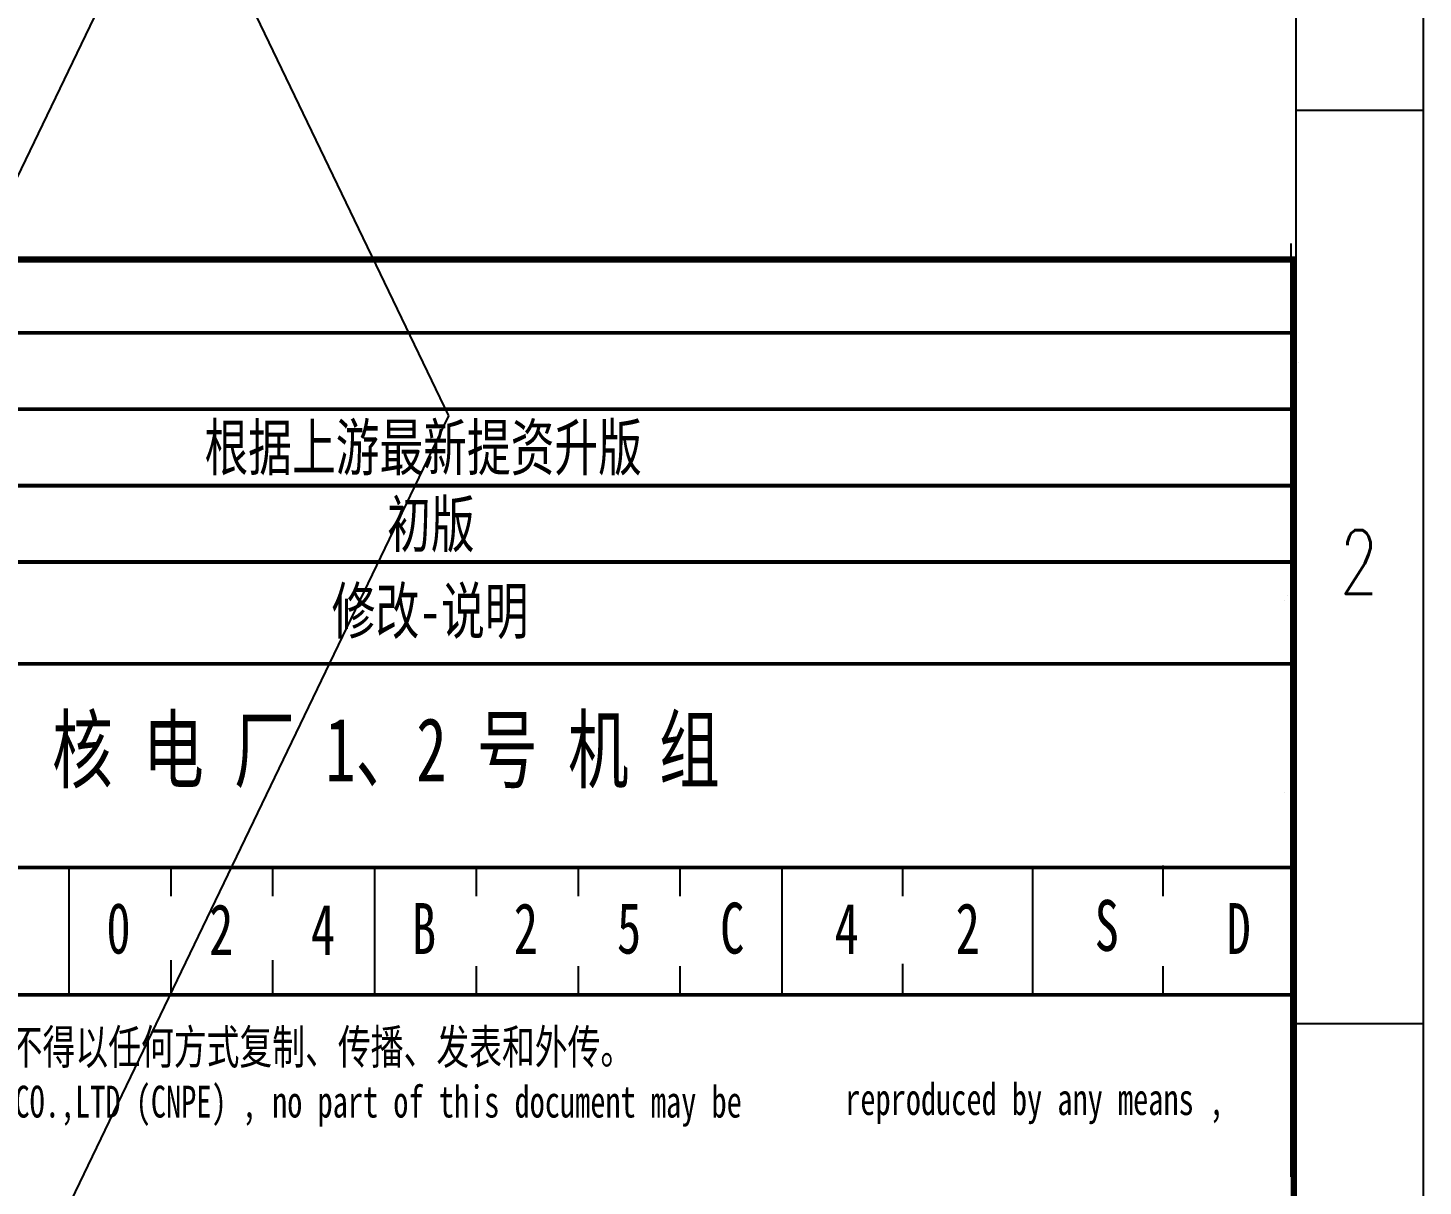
# Model space of a CAD drawing. Extents: x -383207 to 558143, y -95136 to 11777.
# Drawn here: x 552663 to 558143, y -87227 to -82679 of the extents above; entities that cross this region are included whole.
import ezdxf
from ezdxf.enums import TextEntityAlignment as Align

# ---------------------------------------------------------------- set-up
doc = ezdxf.new("R2010")
doc.units = 0
doc.linetypes.add('CONTINOUS', pattern=[0])
doc.layers.get('0').update_dxf_attribs({"linetype": 'CONTINUOUS'})
doc.layers.add('1', color=7, linetype='CONTINUOUS')
doc.layers.add('图框', color=4, linetype='CONTINOUS')
doc.styles.add('HZ', font='TXT.shx', dxfattribs={"width": 0.7, "bigfont": 'hz.shx'})
doc.styles.add('宋体', font='', dxfattribs={"width": 0.7})
doc.styles.get('宋体').set_extended_font_data('SimSun')

msp = doc.modelspace()

# ---------------------------------------------------------------- linework, layer by layer
at = {"elevation": 0}
msp.add_lwpolyline([(516093.5, -60976.4), (558143.5, -60976.4), (558143.5, -90676.4), (516093.5, -90676.4)], close=True, dxfattribs=at)
for points in [[(554252.4, -79876.7), (552434.9, -76102.5), (548350.9, -75170.4), (545075.8, -77782.2), (545075.8, -81971.2), (548350.9, -84583), (552434.9, -83650.8)], [(554317.1, -84202.5), (552499.5, -80428.4), (548415.6, -79496.2), (545140.5, -82108), (545140.5, -86297), (548415.6, -88908.8), (552499.5, -87976.7)]]:
    msp.add_lwpolyline(points, close=True)
at = {"layer": '1', "color": 2}
for p, q in [((557625.6, -87190.9, 0), (557625.6, -83525.7, 0)), ((557635.5, -87173.6, 0), (557635.5, -83588.2, 0)), ((557652.4, -83992.8, 0), (557652.4, -83992.8, 0)), ((557652.4, -83992.8, 0), (557652.4, -83992.8, 0)), ((557652.4, -83992.8, 0), (557652.4, -83992.8, 0)), ((557652.4, -83992.8, 0), (557652.4, -83992.8, 0)), ((557599.3, -84925.7, 0), (557599.3, -84925.7, 0)), ((557599.3, -84925.7, 0), (557599.3, -84925.7, 0)), ((557599.3, -84925.7, 0), (557599.3, -84925.7, 0)), ((557599.3, -84925.7, 0), (557599.3, -84925.7, 0)), ((557609.2, -84908.4, 0), (557609.2, -84908.4, 0)), ((557609.2, -84908.4, 0), (557609.2, -84908.4, 0)), ((557609.2, -84908.4, 0), (557609.2, -84908.4, 0)), ((557609.2, -84908.4, 0), (557609.2, -84908.4, 0)), ((557600.8, -85681.6, 0), (557600.8, -85681.6, 0)), ((557600.8, -85681.6, 0), (557600.8, -85681.6, 0)), ((557600.8, -85681.6, 0), (557600.8, -85681.6, 0)), ((557600.8, -85681.6, 0), (557600.8, -85681.6, 0)), ((552825.6, -86476.4, 0), (552825.6, -85976.4, 0)), ((553225.6, -86088.2, 0), (553225.6, -85976.4, 0)), ((553625.6, -86088.2, 0), (553625.6, -85976.4, 0)), ((554025.6, -86476.4, 0), (554025.6, -85976.4, 0)), ((554425.6, -86088.2, 0), (554425.6, -85976.4, 0)), ((554825.6, -86088.2, 0), (554825.6, -85976.4, 0)), ((555225.6, -86088.2, 0), (555225.6, -85976.4, 0)), ((555625.6, -86476.4, 0), (555625.6, -85976.4, 0)), ((556100.1, -86088.7, 0), (556100.1, -85976.4, 0)), ((556610.2, -86479.4, 0), (556610.2, -85979.4, 0)), ((557122.5, -86088.2, 0), (557122.5, -85967.8, 0)), ((553225.6, -86476.4, 0), (553225.6, -86340.6, 0)), ((553625.6, -86476.4, 0), (553625.6, -86340.6, 0)), ((554425.6, -86476.4, 0), (554425.6, -86363.1, 0)), ((554825.6, -86476.4, 0), (554825.6, -86363.1, 0)), ((555225.6, -86476.4, 0), (555225.6, -86363.1, 0)), ((556100.1, -86471.7, 0), (556100.1, -86354.5, 0)), ((557122.5, -86476.4, 0), (557122.5, -86363.1, 0)), ((557625.6, -86476.4, 0), (548625.6, -86476.4, 0))]:
    msp.add_line(p, q, dxfattribs=at)
at = {"layer": '1', "color": 2, "const_width": 25, "elevation": 0}
msp.add_lwpolyline([(548635.5, -90176.4), (557635.5, -90176.4), (557635.5, -83588.2), (548635.5, -83588.2)], close=True, dxfattribs=at)
at = {"layer": '1', "color": 2, "const_width": 15, "elevation": 0}
for points in [[(548625.6, -83876.4), (557625.6, -83876.4)], [(548625.6, -84176.4), (557625.6, -84176.4)], [(548625.6, -84476.4), (557625.6, -84476.4)], [(548625.6, -84776.4), (557625.6, -84776.4)], [(548625.6, -85176.4), (557625.6, -85176.4)], [(548625.6, -85976.4), (557625.6, -85976.4)], [(548625.6, -86476.4), (557625.6, -86476.4)], [(548635.5, -86476.4), (557635.5, -86476.4)]]:
    msp.add_lwpolyline(points, dxfattribs=at)
at = {"layer": '图框'}
for p, q in [((558143.5, -60976.4, 0), (558143.5, -90676.4, 0)), ((557643.5, -75826.4, 0), (557643.5, -90176.4, 0)), ((557643.5, -75826.4, 0), (557643.5, -90176.4, 0)), ((557643.5, -75826.4, 0), (557643.5, -90176.4, 0)), ((557643.5, -75826.4, 0), (557643.5, -90176.4, 0)), ((557643.5, -83001.4, 0), (558143.5, -83001.4, 0)), ((557643.5, -86588.9, 0), (558143.5, -86588.9, 0))]:
    msp.add_line(p, q, dxfattribs=at)
at = {"layer": '图框', "color": 1}
msp.add_line((557643.5, -61476.4, 0), (557643.5, -90176.4, 0), dxfattribs=at)

# ---------------------------------------------------------------- texts
at = {"color": 2, "linetype": 'Continuous', "attachment_point": 5, "style": '宋体'}
for s, width, insert, char_height in [('{\\C256;浙 江 金 七 门 核 电 厂 1、2 号 机 组}', 8184.956, (553175.1, -85526.9, 0), 250), ('0', 338.005, (553019.1, -86215.8, 0), 200), ('B', 338.005, (554219.1, -86215.8, 0), 200), ('2', 338.005, (554619.1, -86215.8, 0), 200), ('5', 338.005, (555024.6, -86215.8, 0), 200), ('C', 338.005, (555429.7, -86215.8, 0), 200), ('4', 338.005, (555879.7, -86215.8, 0), 200), ('2', 338.005, (556354.7, -86215.8, 0), 200), ('S', 338.005, (556901, -86205.3, 0), 200), ('D', 338.005, (557419.1, -86215.8, 0), 200)]:
    msp.add_mtext_dynamic_manual_height_columns(s, width=width, gutter_width=50, heights=[0], dxfattribs=dict(at, insert=insert, char_height=char_height))
at = {"color": 1, "linetype": 'Continuous', "char_height": 200, "attachment_point": 5, "style": '宋体'}
for s, width, insert in [('2', 200, (553422.3, -86219.9, 0)), ('4', 13.52, (553822.3, -86219.9, 0))]:
    msp.add_mtext_dynamic_manual_height_columns(s, width=width, gutter_width=2, heights=[0], dxfattribs=dict(at, insert=insert))
at = {"layer": '1', "color": 2, "style": '宋体', "width": 0.7}
for s, p in [('根据上游最新提资升版', (553356.6, -84416.3, 0)), ('初版', (554074.3, -84717.9, 0)), ('修改-说明', (553856.7, -85058.1, 0))]:
    msp.add_text(s, height=180, dxfattribs=at).set_placement(p)
at = {"layer": '1', "color": 2, "ltscale": 0.8, "style": '宋体', "width": 0.7}
for s, height, p in [('本文件产权属中国核电工程有限公司（CNPE）所有，未经书面许可，不得以任何方式复制、传播、发表和外传。', 135, (548725.5, -86748.3, 0)), ('This document is the property of China Nuclear Power Engineering CO.,LTD (CNPE) , no part of this document may be', 125, (548741.3, -86958.1, 0)), ('reproduced by any means , ', 125, (555873.5, -86948.1, 0))]:
    msp.add_text(s, height=height, dxfattribs=at).set_placement(p)
at = {"layer": '图框', "style": 'HZ', "width": 0.7}
msp.add_text('2', height=250, dxfattribs=at).set_placement((557891.5, -84901.1, 0), align=Align.CENTER)

doc.saveas('drawing.dxf')
